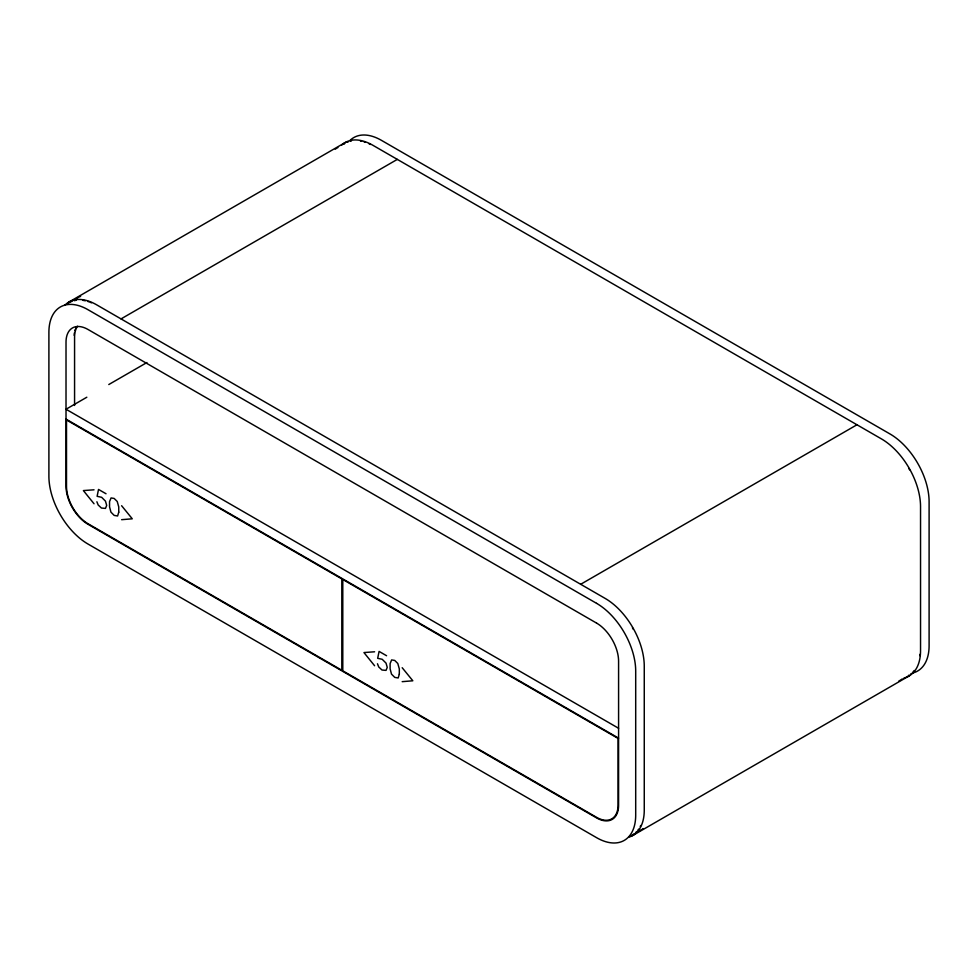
<?xml version="1.0" encoding="UTF-8"?>
<svg xmlns="http://www.w3.org/2000/svg" width="978" height="978" viewBox="0 0 978 978"><rect width="100%" height="100%" fill="white"/><g stroke="black" fill="none" stroke-linecap="round" stroke-linejoin="round"><path stroke-width="1.47" d="M68.497 302.3L345.625 142.287M121.027 318.901L397.312 159.39M86.822 397.227L66.015 409.244L618.585 728.268M108.778 384.55L146.932 362.532M580.688 584.282L856.972 424.77M632.375 835.713L909.503 675.7M121.614 519.685L132.274 518.805L121.614 505.724M402.178 681.666L412.838 680.786L402.178 667.705M94.035 489.807L83.374 490.577L94.035 503.768M374.598 651.788L363.938 652.558L374.598 665.749M66.015 419.122L618.585 738.145M106.027 493.756L98.521 489.428L97.115 496.311L101.663 497.313L105.465 501.139L106.688 505.406L105.465 508.401L101.443 508.047L98.167 504.978L96.883 501.763M386.591 655.737L379.085 651.409L377.679 658.304L382.227 659.306L386.029 663.121L387.251 667.387L386.029 670.382L382.007 670.028L378.731 666.959L377.459 663.756M74.572 405.454L74.572 337.251A31.125 17.971 60 0 1 77.519 326.249M631.165 835.542A54.634 31.54 60 0 1 630.272 835.945M640.712 825.481A54.634 31.54 60 0 1 640.235 826.459M638.597 829.173A54.634 31.54 60 0 1 637.986 830.004M636.666 831.532A54.634 31.54 60 0 1 635.969 832.241M634.477 833.513A54.634 31.54 60 0 1 632.032 835.102M632.448 627.803A54.634 31.54 60 0 1 633.328 629.355M641.434 829.674A54.634 31.54 60 0 1 639.722 830.603M643.035 828.574A54.634 31.54 60 0 1 642.24 829.148M67.531 303.779A54.634 31.54 60 0 1 68.387 303.18M69.267 302.642A54.634 31.54 60 0 1 70.171 302.153M71.101 301.713A54.634 31.54 60 0 1 72.066 301.322M74.071 300.711A54.634 31.54 60 0 1 76.174 300.295M82.971 300.356A54.634 31.54 60 0 1 85.367 300.796M87.8 301.444A54.634 31.54 60 0 1 89.047 301.86M90.282 302.312A54.634 31.54 60 0 1 91.541 302.813M74.132 335.295A31.809 18.362 60 0 1 74.389 332.911M74.854 330.686A31.809 18.362 60 0 1 75.282 329.305M75.795 328.021A31.809 18.362 60 0 1 76.088 327.41M76.088 298.84A54.634 31.54 60 0 1 76.944 298.241M77.824 297.703A54.634 31.54 60 0 1 78.729 297.214M79.658 296.774A54.634 31.54 60 0 1 80.624 296.383M900.604 680.052A54.634 31.54 60 0 1 898.892 680.981M902.205 678.94A54.634 31.54 60 0 1 901.41 679.514M919.895 654.368A54.634 31.54 60 0 1 919.76 655.663M914.271 670.492A54.634 31.54 60 0 1 912.951 672.02M911.52 673.39A54.634 31.54 60 0 1 910.762 674.001M909.161 675.113A54.634 31.54 60 0 1 908.317 675.59M908.733 468.291A54.634 31.54 60 0 1 909.613 469.843M335.258 149.206A54.634 31.54 60 0 1 336.114 148.607M336.994 148.069A54.634 31.54 60 0 1 337.899 147.58M343.816 144.267A54.634 31.54 60 0 1 344.672 143.668M347.386 142.201A54.634 31.54 60 0 1 348.351 141.81M350.356 141.199A54.634 31.54 60 0 1 351.395 140.966M360.442 141.04A54.634 31.54 60 0 1 361.652 141.284M364.085 141.932A54.634 31.54 60 0 1 365.332 142.348M369.073 143.864A54.634 31.54 60 0 1 370.332 144.475M350.197 140.257A55.318 31.944 60 0 1 381.42 140.331L889.98 433.951A55.318 31.944 60 0 1 929.1 501.702L929.1 645.688A55.318 31.944 60 0 1 912.584 673.023M904.027 677.962A55.318 31.944 60 0 0 920.542 650.627L920.542 506.641A55.318 31.944 60 0 0 881.422 438.89L372.862 145.27A55.318 31.944 60 0 0 341.64 145.196M64.646 305.417A55.318 31.944 60 0 1 96.578 304.781L605.137 598.402A55.318 31.944 60 0 1 644.257 666.152L644.257 810.139A55.318 31.944 60 0 1 628.707 837.217M118.754 512.191L117.605 515.981L114.181 515.406L110.942 512.142L109.548 506.873L109.548 501.592L111.076 497.936L114.157 498.45L117.226 501.482L118.754 506.91L118.754 512.191M399.317 674.172L398.18 677.962L394.757 677.387L391.506 674.123L390.112 668.854L390.112 663.573L391.64 659.918L394.721 660.431L397.789 663.475L399.317 668.891L399.317 674.172M596.58 603.34L88.02 309.72A55.318 31.944 60 0 0 48.9 332.312L48.9 476.298A55.318 31.944 60 0 0 88.02 544.049L596.58 837.669A55.318 31.944 60 0 0 635.7 815.077L635.7 671.091A55.318 31.944 60 0 0 596.58 603.34M596.58 623.096L88.02 329.488A31.125 17.971 60 0 0 66.015 342.19L66.015 486.176A31.125 17.971 60 0 0 88.02 524.294L596.58 817.901A31.125 17.971 60 0 0 618.585 805.2L618.585 661.214A31.125 17.971 60 0 0 596.58 623.096M341.811 578.915L66.504 419.965L66.504 486.457A30.428 17.567 60 0 0 88.02 523.731L341.811 670.248L341.811 578.915M618.096 738.427L342.789 579.477L342.789 670.81L596.58 817.339A30.428 17.567 60 0 0 618.096 804.918L618.096 738.427"/></g></svg>
